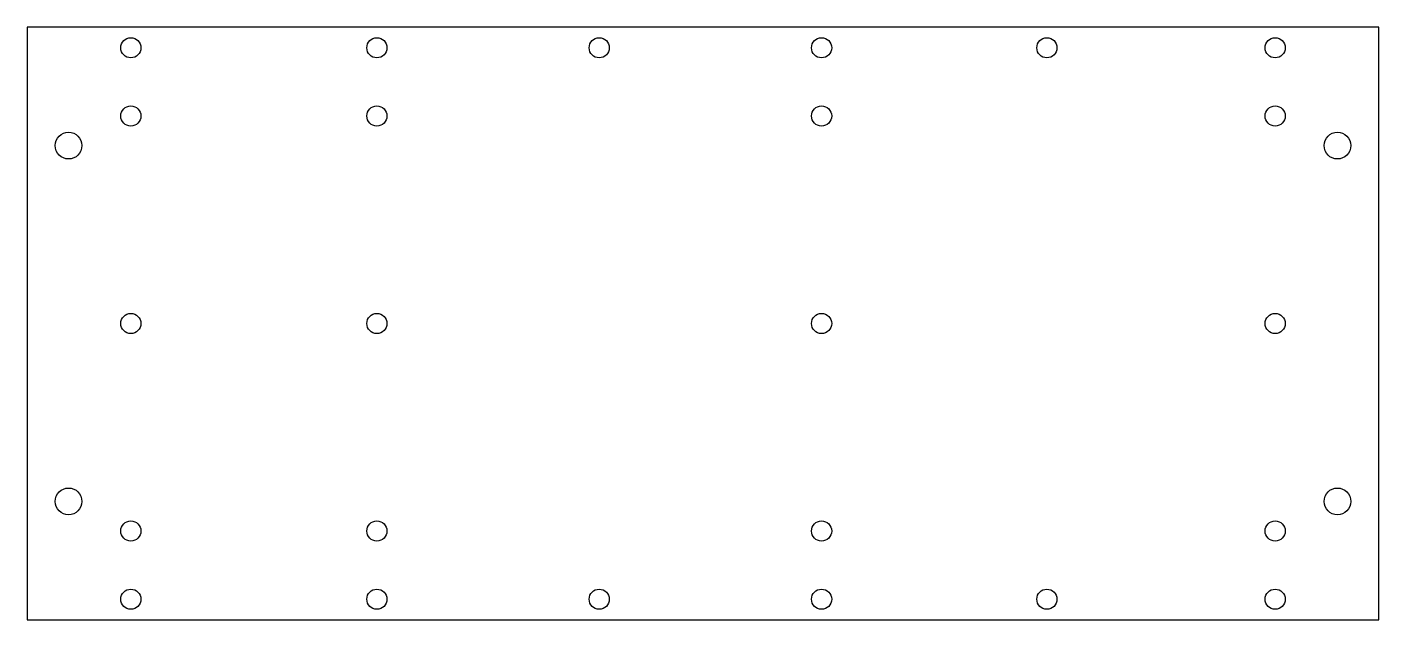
# Model space of a CAD drawing. Header units: millimetres. Extents: x 0 to 228, y 0 to 100.
import ezdxf

# ---------------------------------------------------------------- set-up
doc = ezdxf.new("R2010")
doc.units = ezdxf.units.MM

msp = doc.modelspace()

# ---------------------------------------------------------------- linework, layer by layer
for p, q in [((0, 100, 1), (0, 0, 1)), ((228, 100, 1), (0, 100, 1)), ((228, 0, 1), (228, 100, 1)), ((0, 0, 1), (228, 0, 1))]:
    msp.add_line(p, q)
for centre, radius in [((17.5, 96.5, 1), 1.7), ((59, 96.5, 1), 1.7), ((96.5, 96.5, 1), 1.7), ((134, 96.5, 1), 1.7), ((172, 96.5, 1), 1.7), ((210.5, 96.5, 1), 1.7), ((17.5, 85, 1), 1.7), ((59, 85, 1), 1.7), ((134, 85, 1), 1.7), ((210.5, 85, 1), 1.7), ((7, 80, 1), 2.25), ((221, 80, 1), 2.25), ((17.5, 50, 1), 1.7), ((59, 50, 1), 1.7), ((134, 50, 1), 1.7), ((210.5, 50, 1), 1.7), ((7, 20, 1), 2.25), ((221, 20, 1), 2.25), ((17.5, 15, 1), 1.7), ((59, 15, 1), 1.7), ((134, 15, 1), 1.7), ((210.5, 15, 1), 1.7), ((17.5, 3.5, 1), 1.7), ((59, 3.5, 1), 1.7), ((96.5, 3.5, 1), 1.7), ((134, 3.5, 1), 1.7), ((172, 3.5, 1), 1.7), ((210.5, 3.5, 1), 1.7)]:
    msp.add_circle(centre, radius)

doc.saveas('drawing.dxf')
